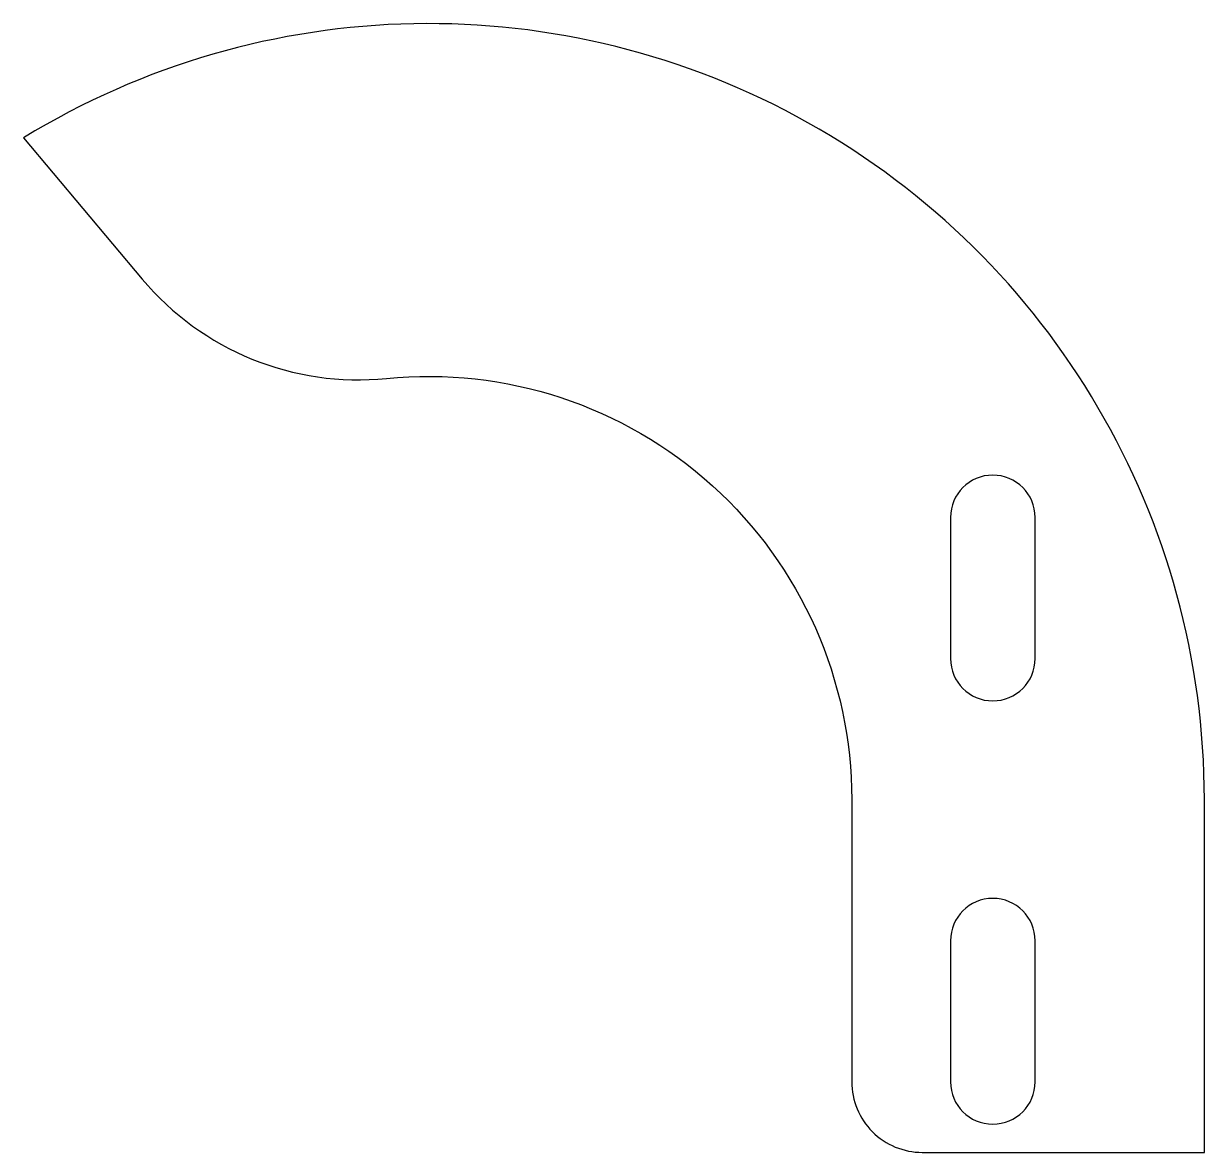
# Model space of a CAD drawing. Extents: x -28.7 to 55, y -25 to 55.
import ezdxf

# ---------------------------------------------------------------- set-up
doc = ezdxf.new("R2010")
doc.units = 0

msp = doc.modelspace()

# ---------------------------------------------------------------- linework, layer by layer
at = {"layer": '1'}
for points in [[(55, 0, 0.585889), (-28.707, 46.914), (-20.3, 36.896, 0.248009), (-2.988, 29.851, -0.443741), (30, 0), (30, -20, 0.414214), (35, -25), (55, -25)], [(43, 20, 1), (37, 20), (37, 10, 1), (43, 10)], [(43, -10, 1), (37, -10), (37, -20, 1), (43, -20)]]:
    msp.add_lwpolyline(points, format="xyb", close=True, dxfattribs=at)

doc.saveas('drawing.dxf')
